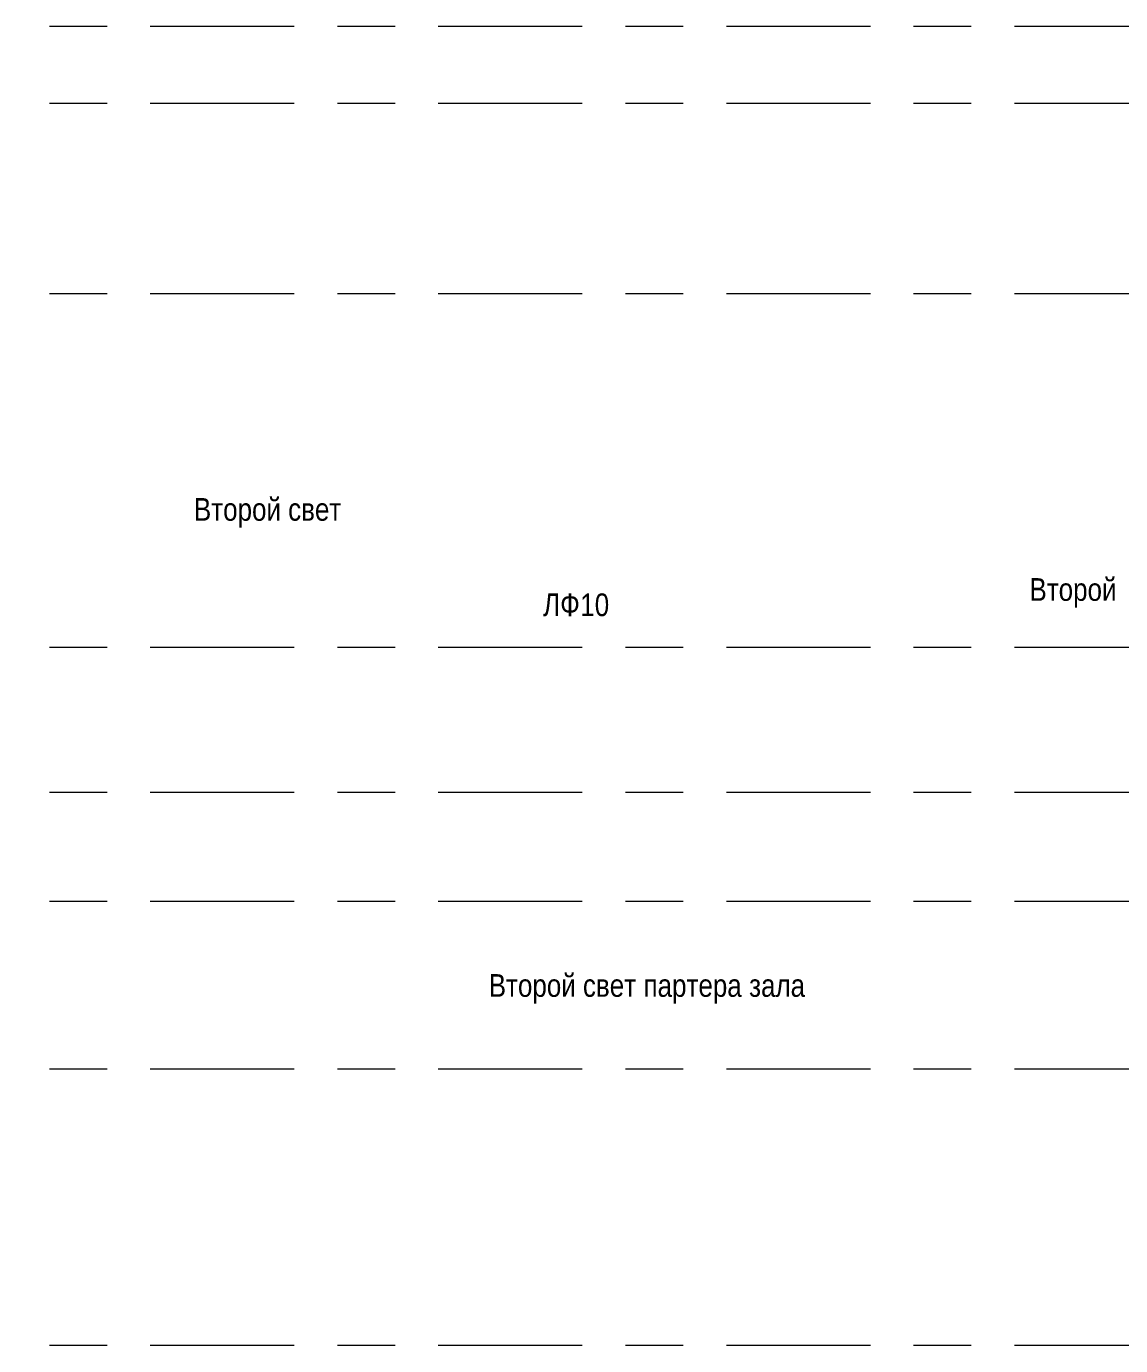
# Model space of a CAD drawing. Header units: millimetres. Extents: x 92932 to 275892, y -43515 to 30371.
# Drawn here: x 224189 to 248311, y -3683 to 25417 of the extents above; entities that cross this region are included whole.
import ezdxf

# ---------------------------------------------------------------- set-up
doc = ezdxf.new("R2010")
doc.units = ezdxf.units.MM
doc.linetypes.add('Осевые', pattern=[6350, 1270, -952.5, 3175, -952.5])
doc.layers.add('Оси-1', color=7, linetype='Осевые', lineweight=9)
doc.layers.add('Текстовые примечания', color=7, linetype='Continuous', lineweight=9)
doc.styles.add('Arial Narrow', font='Arial Narrow.ttf', dxfattribs={"height": 500})

msp = doc.modelspace()

# ---------------------------------------------------------------- linework, layer by layer
at = {"layer": 'Оси-1'}
for p, q in [((270417.4, 25417.1), (170811.4, 25417.1)), ((270417.4, 23717.1), (170811.4, 23717.1)), ((270417.4, 19517.1), (170811.4, 19517.1)), ((270417.4, 11717.1), (170811.4, 11717.1)), ((270417.4, 8517.1), (170811.4, 8517.1)), ((270417.4, 6117.1), (170811.4, 6117.1)), ((270417.4, 2417.1), (170811.4, 2417.1)), ((270417.4, -3682.9), (170811.4, -3682.9))]:
    msp.add_line(p, q, dxfattribs=at)

# ---------------------------------------------------------------- texts
at = {"layer": 'Текстовые примечания', "char_height": 500, "attachment_point": 1, "style": 'Arial Narrow'}
for s, insert, width in [('Второй', (227882.5, 15012.6), 2324.894), ('\\fArial Narrow|b0|i0|c204|p34|; ', (229800.7, 15012.6), 192.405), ('свет', (229959.5, 15012.6), 1427.004), ('\\fArial Narrow|b0|i0|c204|p34|; ', (224197.3, 14011.2), 192.405), ('Второй', (246301.5, 13246), 2324.894), ('\\fArial Narrow|b0|i0|c204|p34|; ', (248219.7, 13246), 192.405), ('ЛФ', (235580, 12908.5), 994.093), ('10', (236400.2, 12908.5), 769.62), ('Второй', (234381.1, 4511.2), 2324.894), ('\\fArial Narrow|b0|i0|c204|p34|; ', (236299.3, 4511.2), 192.405), ('свет', (236458.1, 4511.2), 1427.004), ('\\fArial Narrow|b0|i0|c204|p34|; ', (237635.5, 4511.2), 192.405), ('партера', (237794.2, 4511.2), 2629.535), ('\\fArial Narrow|b0|i0|c204|p34|; ', (239963.8, 4511.2), 192.405), ('зала', (240122.6, 4511.2), 1491.139)]:
    msp.add_mtext(s, dxfattribs=dict(at, insert=insert, width=width))

doc.saveas('drawing.dxf')
